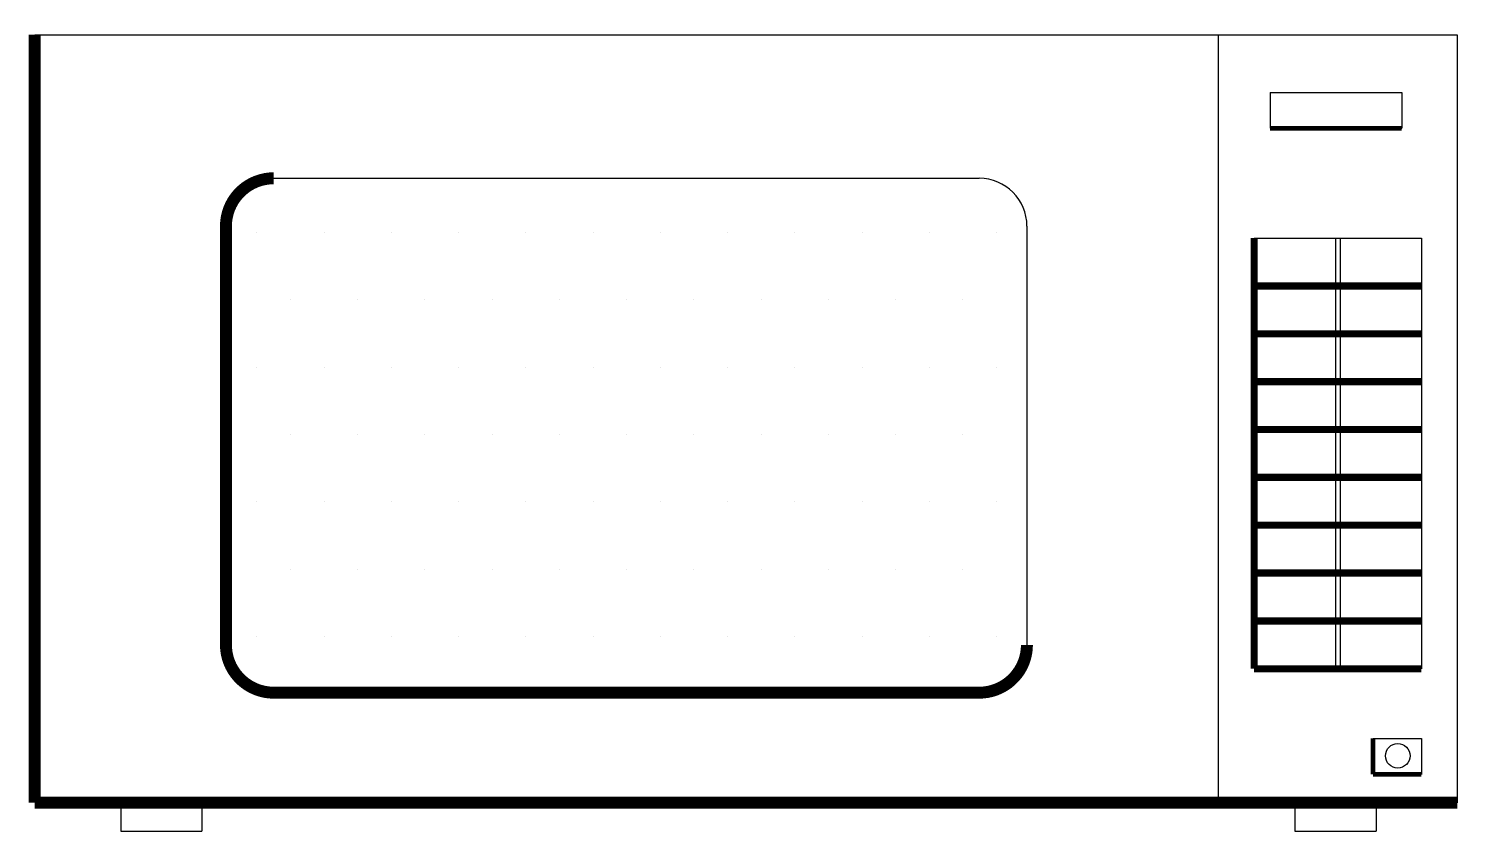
# Model space of a CAD drawing. Extents: x -0.003 to 0.597, y -0.333 to 0.003.
import ezdxf

# ---------------------------------------------------------------- set-up
doc = ezdxf.new("R2010")
doc.units = 0
doc.header["$MEASUREMENT"] = 0
doc.layers.get('0').update_dxf_attribs({"linetype": 'CONTINUOUS'})

# ---------------------------------------------------------------- blocks, each defined once
blk = doc.blocks.new('*X0')
at = {"color": 0}
for p, q in [((83.025, 84.825), (83.025, 84.825)), ((83.05313, 84.825), (83.05313, 84.825)), ((83.08125, 84.825), (83.08125, 84.825)), ((83.10938, 84.825), (83.10938, 84.825)), ((83.1375, 84.825), (83.1375, 84.825)), ((83.16563, 84.825), (83.16563, 84.825)), ((83.19375, 84.825), (83.19375, 84.825)), ((83.22188, 84.825), (83.22188, 84.825)), ((83.25, 84.825), (83.25, 84.825)), ((83.27813, 84.825), (83.27813, 84.825)), ((83.30625, 84.825), (83.30625, 84.825)), ((83.33438, 84.825), (83.33438, 84.825)), ((83.03906, 84.79688), (83.03906, 84.79688)), ((83.06719, 84.79688), (83.06719, 84.79688)), ((83.09531, 84.79688), (83.09531, 84.79688)), ((83.12344, 84.79688), (83.12344, 84.79688)), ((83.15156, 84.79688), (83.15156, 84.79688)), ((83.17969, 84.79688), (83.17969, 84.79688)), ((83.20781, 84.79688), (83.20781, 84.79688)), ((83.23594, 84.79688), (83.23594, 84.79688)), ((83.26406, 84.79688), (83.26406, 84.79688)), ((83.29219, 84.79688), (83.29219, 84.79688)), ((83.32031, 84.79688), (83.32031, 84.79688)), ((83.025, 84.76875), (83.025, 84.76875)), ((83.05313, 84.76875), (83.05313, 84.76875)), ((83.08125, 84.76875), (83.08125, 84.76875)), ((83.10938, 84.76875), (83.10938, 84.76875)), ((83.1375, 84.76875), (83.1375, 84.76875)), ((83.16563, 84.76875), (83.16563, 84.76875)), ((83.19375, 84.76875), (83.19375, 84.76875)), ((83.22188, 84.76875), (83.22188, 84.76875)), ((83.25, 84.76875), (83.25, 84.76875)), ((83.27813, 84.76875), (83.27813, 84.76875)), ((83.30625, 84.76875), (83.30625, 84.76875)), ((83.33438, 84.76875), (83.33438, 84.76875)), ((83.03906, 84.74063), (83.03906, 84.74063)), ((83.06719, 84.74063), (83.06719, 84.74063)), ((83.09531, 84.74063), (83.09531, 84.74063)), ((83.12344, 84.74063), (83.12344, 84.74063)), ((83.15156, 84.74063), (83.15156, 84.74063)), ((83.17969, 84.74063), (83.17969, 84.74063)), ((83.20781, 84.74063), (83.20781, 84.74063)), ((83.23594, 84.74063), (83.23594, 84.74063)), ((83.26406, 84.74063), (83.26406, 84.74063)), ((83.29219, 84.74063), (83.29219, 84.74063)), ((83.32031, 84.74063), (83.32031, 84.74063)), ((83.025, 84.7125), (83.025, 84.7125)), ((83.05313, 84.7125), (83.05313, 84.7125)), ((83.08125, 84.7125), (83.08125, 84.7125)), ((83.10938, 84.7125), (83.10938, 84.7125)), ((83.1375, 84.7125), (83.1375, 84.7125)), ((83.16563, 84.7125), (83.16563, 84.7125)), ((83.19375, 84.7125), (83.19375, 84.7125)), ((83.22188, 84.7125), (83.22188, 84.7125)), ((83.25, 84.7125), (83.25, 84.7125)), ((83.27813, 84.7125), (83.27813, 84.7125)), ((83.30625, 84.7125), (83.30625, 84.7125)), ((83.33438, 84.7125), (83.33438, 84.7125)), ((83.03906, 84.68438), (83.03906, 84.68438)), ((83.06719, 84.68438), (83.06719, 84.68438)), ((83.09531, 84.68438), (83.09531, 84.68438)), ((83.12344, 84.68438), (83.12344, 84.68438)), ((83.15156, 84.68438), (83.15156, 84.68438)), ((83.17969, 84.68438), (83.17969, 84.68438)), ((83.20781, 84.68438), (83.20781, 84.68438)), ((83.23594, 84.68438), (83.23594, 84.68438)), ((83.26406, 84.68438), (83.26406, 84.68438)), ((83.29219, 84.68438), (83.29219, 84.68438)), ((83.32031, 84.68438), (83.32031, 84.68438)), ((83.025, 84.65625), (83.025, 84.65625)), ((83.05313, 84.65625), (83.05313, 84.65625)), ((83.08125, 84.65625), (83.08125, 84.65625)), ((83.10938, 84.65625), (83.10938, 84.65625)), ((83.1375, 84.65625), (83.1375, 84.65625)), ((83.16563, 84.65625), (83.16563, 84.65625)), ((83.19375, 84.65625), (83.19375, 84.65625)), ((83.22188, 84.65625), (83.22188, 84.65625)), ((83.25, 84.65625), (83.25, 84.65625)), ((83.27813, 84.65625), (83.27813, 84.65625)), ((83.30625, 84.65625), (83.30625, 84.65625)), ((83.33438, 84.65625), (83.33438, 84.65625))]:
    blk.add_line(p, q, dxfattribs=at)

msp = doc.modelspace()

# ---------------------------------------------------------------- linework, layer by layer
for p, q in [((0, 0), (0.595, 0)), ((0.495, 0), (0.495, -0.321)), ((0.595, 0), (0.595, -0.321)), ((0.51672, -0.02409), (0.51672, -0.03909)), ((0.51672, -0.02409), (0.57172, -0.02409)), ((0.51672, -0.02409), (0.57172, -0.02409)), ((0.51672, -0.02409), (0.57172, -0.02409)), ((0.51672, -0.02409), (0.57172, -0.02409)), ((0.51672, -0.02409), (0.57172, -0.02409)), ((0.51672, -0.02409), (0.57172, -0.02409)), ((0.51672, -0.02409), (0.57172, -0.02409)), ((0.57172, -0.02409), (0.57172, -0.03909)), ((0.51672, -0.03909), (0.57172, -0.03909)), ((0.1, -0.06), (0.395, -0.06)), ((0.415, -0.08), (0.415, -0.255)), ((0.51, -0.085), (0.58, -0.085)), ((0.58, -0.085), (0.58, -0.265)), ((0.55975, -0.29414), (0.58, -0.29414)), ((0.58, -0.29414), (0.58, -0.30914)), ((0.03598, -0.321), (0.03598, -0.33292)), ((0.06998, -0.321), (0.06998, -0.33292)), ((0.527, -0.321), (0.527, -0.33292)), ((0.561, -0.321), (0.561, -0.33292)), ((0.03598, -0.33292), (0.06998, -0.33292)), ((0.527, -0.33292), (0.561, -0.33292))]:
    msp.add_line(p, q)
at = {"color": 2}
for p, q in [((0.544, -0.085), (0.544, -0.265)), ((0.546, -0.085), (0.546, -0.265))]:
    msp.add_line(p, q, dxfattribs=at)
for points, const_width in [([(0, 0), (0, -0.321)], 0.005), ([(0.51672, -0.03909), (0.57172, -0.03909)], 0.002), ([(0.08, -0.08), (0.08, -0.255)], 0.005), ([(0.51, -0.085), (0.51, -0.265)], 0.003), ([(0.51, -0.265), (0.58, -0.265)], 0.003), ([(0.1, -0.275), (0.395, -0.275)], 0.005), ([(0.55975, -0.29414), (0.55975, -0.30914)], 0.002), ([(0.55975, -0.30914), (0.58, -0.30914)], 0.002), ([(0, -0.321), (0.595, -0.321)], 0.005)]:
    msp.add_lwpolyline(points, dxfattribs=dict(const_width=const_width))
at = {"const_width": 0.005}
for points in [[(0.1, -0.06, 0.414214), (0.08, -0.08, 0.414214)], [(0.08, -0.255, 0.414214), (0.1, -0.275, 0.414214)], [(0.395, -0.275, 0.414214), (0.415, -0.255, 0.414214)]]:
    msp.add_lwpolyline(points, format="xyb", dxfattribs=at)
at = {"color": 2, "const_width": 0.003}
for points in [[(0.51, -0.105), (0.58, -0.105)], [(0.51, -0.125), (0.58, -0.125)], [(0.51, -0.145), (0.58, -0.145)], [(0.51, -0.165), (0.58, -0.165)], [(0.51, -0.185), (0.58, -0.185)], [(0.51, -0.205), (0.58, -0.205)], [(0.51, -0.225), (0.58, -0.225)], [(0.51, -0.245), (0.58, -0.245)]]:
    msp.add_lwpolyline(points, dxfattribs=at)
msp.add_circle((0.5701, -0.30138), 0.00512)
msp.add_arc((0.395, -0.08), 0.02, 0, 90)

# ---------------------------------------------------------------- block references
at = {"color": 2}
msp.add_blockref('*X0', (-82.9321, -84.90773), dxfattribs=at)

doc.saveas('drawing.dxf')
